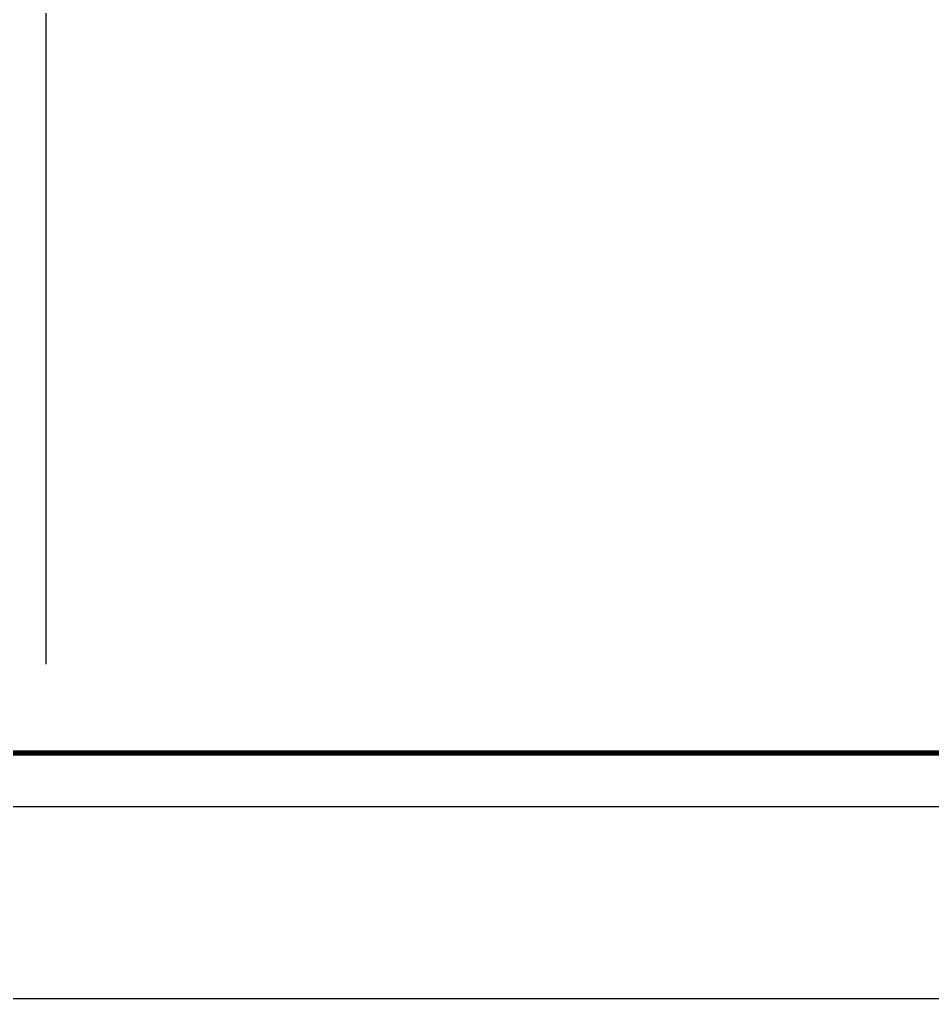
# Model space of a CAD drawing. Extents: x -518115 to 790560, y -210384 to 1628073.
# Drawn here: x 456590 to 473502, y 1028483 to 1046623 of the extents above; entities that cross this region are included whole.
import ezdxf

# ---------------------------------------------------------------- set-up
doc = ezdxf.new("R2010")
doc.units = 0
doc.header["$LTSCALE"] = 1000
doc.header["$MEASUREMENT"] = 0
doc.layers.add('yichutu', color=7, linetype='Continuous', true_color=0xffffff, plot=False)
doc.layers.add('图框', color=140, linetype='Continuous')

# ---------------------------------------------------------------- blocks, each defined once
blk = doc.blocks.new('yct-841-594-84100-59399.9999999999-100-1000.0')
at = {"color": 7, "true_color": 0xffffff}
blk.add_lwpolyline([(0, -3549), (80358, -3549), (80358, 0), (0, 0)], close=True, dxfattribs=at)
at = {"layer": 'yichutu', "color": 7, "true_color": 0xffffff}
blk.add_lwpolyline([(0, 0), (0, 59400), (84100, 59400), (84100, 0)], close=True, dxfattribs=at)
blk = doc.blocks.new('TK')
at = {"layer": '图框'}
blk.add_lwpolyline([(465375, 548714), (549475, 548714), (549475, 489314), (465375, 489314)], close=True, dxfattribs=at)
blk.add_lwpolyline([(465375, 548714), (549475, 548714), (549475, 489314), (465375, 489314)], close=True, dxfattribs=at)
at = {"layer": '图框', "const_width": 100}
blk.add_lwpolyline([(548475, 490314), (548475, 547714), (467875, 547714), (467875, 490314)], close=True, dxfattribs=at)

msp = doc.modelspace()

# ---------------------------------------------------------------- linework, layer by layer
at = {"color": 6}
msp.add_line((457079.4, 1063052.4), (457079.4, 1034676), dxfattribs=at)

# ---------------------------------------------------------------- block references
msp.add_blockref('TK', (-59060.9, 542718.4))
at = {"layer": 'yichutu'}
msp.add_blockref('yct-841-594-84100-59399.9999999999-100-1000.0', (406314.1, 1032032.1), dxfattribs=at)

doc.saveas('drawing.dxf')
